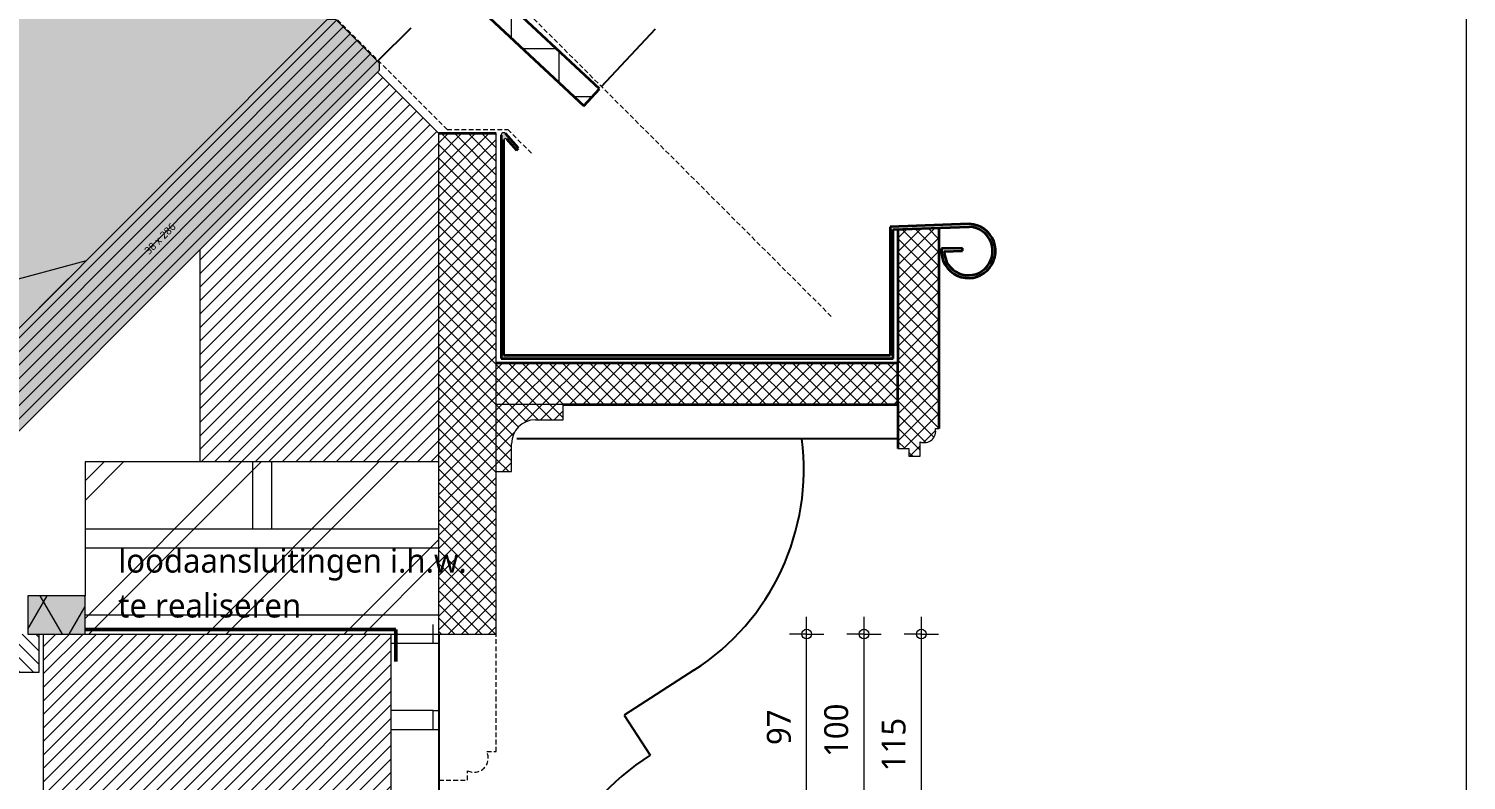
# Model space of a CAD drawing. Header units: millimetres. Extents: x 2125 to 5374, y 989 to 5495.
# Drawn here: x 4623 to 5374, y 4567 to 4960 of the extents above; entities that cross this region are included whole.
import ezdxf

# ---------------------------------------------------------------- set-up
doc = ezdxf.new("R2010")
doc.units = ezdxf.units.MM
doc.linetypes.add('MV_center', pattern=[15, 6, -3, 3, -3])
doc.linetypes.add('MV_hidden', pattern=[3.75, 2.5, -1.25])
for name, color, linetype, lineweight in [('A-ANNO-DIMS', 211, 'Continuous', 13), ('A-ANNO-DIMS-5', 211, 'Continuous', 13), ('A-ANNO-NOTE', 131, 'Continuous', 18), ('A-DETL', 90, 'Continuous', 13), ('A-DETL-GENF', 92, 'Continuous', 18), ('A-DETL-MEDM', 33, 'Continuous', 18), ('G-ANNO-TEXT', 231, 'Continuous', 13)]:
    doc.layers.add(name, color=color, linetype=linetype, lineweight=lineweight)
doc.styles.add('Segoe UI', font='segoeui.ttf', dxfattribs={"height": 4})
doc.styles.add('Segoe UI_2', font='segoeui.ttf', dxfattribs={"height": 12.5})
doc.dimstyles.new('2_5_mm', dxfattribs={"dimscale": 304.8, "dimtxt": 13.092049, "dimasz": 0.016404, "dimexe": 0.029528, "dimexo": 0.0625, "dimgap": 0.014764, "dimtad": 1, "dimdec": 0, "dimzin": 0, "dimdsep": 46, "dimtxsty": 'Segoe UI_2', "dimblk1": 'DOTBLANK', "dimblk2": 'DOTBLANK', "dimsah": 1, "dimcen": 0.09, "dimdle": 0.029528, "dimazin": 0, "dimtfac": 1, "dimtdec": 4, "dimtix": 1, "dimtmove": 0, "dimatfit": 3, "dimfxl": 0.029528, "dimfxlon": 1, "dimtvp": 1, "dimtfill": 1, "dimtolj": 1, "dimtzin": 0, "dimarcsym": 2})
pattern_1 = [(45, (0, 0), (-3.535534, 3.535534), []), (135, (0, 0), (-3.535534, -3.535534), [])]
pattern_2 = [(45, (0, 0), (-3.535534, 3.535534), [])]

# ---------------------------------------------------------------- blocks, each defined once
blk = doc.blocks.new('00 hout_rechthoekig_sls - SLS 38x286-4309789-Details Restauratie 1-5')
at = {"layer": 'A-DETL-GENF'}
blk.add_hatch(color=256, dxfattribs=at).paths.add_polyline_path([(286, 35.17), (283.17, 38), (2.83, 38), (0, 35.17), (0, 2.83), (2.83, 0), (283.17, 0), (286, 2.83), (286, 4.72)])
at = {"layer": 'A-DETL-MEDM', "lineweight": 13}
h = blk.add_hatch(dxfattribs=at)
h.set_pattern_fill('FP_6', color=256, style=0, pattern_type=2)
h.set_pattern_definition([(180, (6893.161, 131.809), (-6e-16, -5), [])])
h.paths.add_polyline_path([(286, 35.17), (283.17, 38), (2.83, 38), (0, 35.17), (0, 2.83), (2.83, 0), (283.17, 0), (286, 2.83), (286, 4.72)])
at = {"layer": 'A-DETL-MEDM'}
for p, q in [((0, 35.17), (2.83, 38)), ((0, 35.17), (2.83, 38)), ((2.83, 38), (4.06, 38)), ((135.44, 38), (283.17, 38)), ((283.17, 38), (286, 35.17)), ((283.17, 38), (286, 35.17)), ((0, 2.83), (0, 35.17)), ((286, 35.17), (286, 2.83)), ((2.83, 0), (0, 2.83)), ((2.83, 0), (0, 2.83)), ((194.71, 0), (216.25, 0)), ((286, 2.83), (283.17, 0)), ((283.17, 0), (286, 2.83))]:
    blk.add_line(p, q, dxfattribs=at)
blk = doc.blocks.new('42 isolatie - Type 1-3773186-Details Restauratie 1-5')
at = {"layer": 'A-DETL-GENF'}
blk.add_hatch(color=256, dxfattribs=at).paths.add_polyline_path([(320.28, 0.8), (320.28, 287.3), (47.61, 287.3), (47.61, 0.8), (250.52, 0.8)])
for p, q in [((320.28, 287.3), (47.61, 287.3)), ((320.28, 0.8), (320.28, 287.3)), ((47.61, 0.8), (320.28, 0.8))]:
    blk.add_line(p, q, dxfattribs=at)
blk = doc.blocks.new('NLRS_00_DI_maskeer - Type 1-4234843-Details Restauratie 1-5')
at = {"layer": 'A-DETL-GENF', "linetype": 'MV_center'}
blk.add_line((-100, 0), (677.71, 0), dxfattribs=at)
blk = doc.blocks.new('42 isolatie - Type 1-3773127-Details Restauratie 1-5')
at = {"layer": 'A-DETL-GENF'}
blk.add_hatch(color=256, dxfattribs=at).paths.add_polyline_path([(0.28, 0.8), (30.28, 0.8), (30.28, 20.8), (0.28, 20.8)])
at = {"layer": 'A-DETL-GENF', "lineweight": 13}
h = blk.add_hatch(dxfattribs=at)
h.set_pattern_fill('FP_14', color=256, style=0, pattern_type=2)
h.set_pattern_definition([(60, (-2355.522, 120.812), (-17.3205, 10), []), (120, (-2355.522, 120.812), (-17.3205, -10), [])])
h.paths.add_polyline_path([(0.28, 0.8), (30.28, 0.8), (30.28, 20.8), (0.28, 20.8)])
at = {"layer": 'A-DETL-GENF'}
for p, q in [((30.28, 20.8), (0.28, 20.8)), ((0.28, 20.8), (0.28, 0.8)), ((30.28, 20.8), (0.28, 20.8)), ((30.28, 0.8), (30.28, 20.8)), ((30.28, 0.8), (30.28, 20.8)), ((0.28, 0.8), (30.28, 0.8)), ((0.28, 0.8), (30.28, 0.8))]:
    blk.add_line(p, q, dxfattribs=at)
blk = doc.blocks.new('DIMBLOCK149-Details Restauratie 1-5')
at = {"layer": 'A-ANNO-DIMS-5'}
for p, q in [((5059.41, 4543.91), (5059.41, 4652.91)), ((5059.41, 4643.91), (5050.41, 4643.91)), ((5059.41, 4643.91), (5068.41, 4643.91)), ((5059.41, 4543.91), (5050.41, 4543.91)), ((5059.41, 4543.91), (5068.41, 4543.91))]:
    blk.add_line(p, q, dxfattribs=at)
for centre in [(5059.41, 4643.91), (5059.41, 4543.91)]:
    blk.add_circle(centre, 2.5, dxfattribs=at)
at = {"layer": 'A-ANNO-DIMS-5', "color": 0, "insert": (5038.61, 4579.63), "char_height": 12.5, "width": 34.2774, "attachment_point": 1, "rotation": 90, "line_spacing_factor": 1.142579, "style": 'Segoe UI_2', "bg_fill": 3, "box_fill_scale": 1.25, "bg_fill_color": 9, "bg_fill_true_color": 13158600, "bg_fill_transparency": 0}
blk.add_mtext('100', dxfattribs=at)
blk = doc.blocks.new('_DotBlank')
at = {"color": 0, "linetype": 'ByBlock', "lineweight": -2}
blk.add_line((-0.5, 0), (-1, 0), dxfattribs=at)
blk.add_circle((0, 0), 0.5, dxfattribs=at)
blk = doc.blocks.new('DIMBLOCK150-Details Restauratie 1-5')
at = {"layer": 'A-ANNO-DIMS-5'}
for p, q in [((5089.41, 4519.91), (5089.41, 4652.91)), ((5089.41, 4643.91), (5080.41, 4643.91)), ((5089.41, 4643.91), (5098.41, 4643.91)), ((5089.41, 4528.91), (5080.41, 4528.91)), ((5089.41, 4528.91), (5098.41, 4528.91))]:
    blk.add_line(p, q, dxfattribs=at)
for centre in [(5089.41, 4643.91), (5089.41, 4528.91)]:
    blk.add_circle(centre, 2.5, dxfattribs=at)
at = {"layer": 'A-ANNO-DIMS-5', "color": 0, "insert": (5068.61, 4572.13), "char_height": 12.5, "width": 34.2774, "attachment_point": 1, "rotation": 90, "line_spacing_factor": 1.142579, "style": 'Segoe UI_2', "bg_fill": 3, "box_fill_scale": 1.25, "bg_fill_color": 9, "bg_fill_true_color": 13158600, "bg_fill_transparency": 0}
blk.add_mtext('115', dxfattribs=at)
blk = doc.blocks.new('DIMBLOCK152-Details Restauratie 1-5')
at = {"layer": 'A-ANNO-DIMS-5'}
for p, q in [((5029.41, 4546.91), (5029.41, 4652.91)), ((5029.41, 4643.91), (5020.41, 4643.91)), ((5029.41, 4643.91), (5038.41, 4643.91)), ((5029.41, 4546.91), (5020.41, 4546.91)), ((5029.41, 4546.91), (5038.41, 4546.91))]:
    blk.add_line(p, q, dxfattribs=at)
for centre in [(5029.41, 4643.91), (5029.41, 4546.91)]:
    blk.add_circle(centre, 2.5, dxfattribs=at)
at = {"layer": 'A-ANNO-DIMS-5', "color": 0, "insert": (5008.61, 4585.89), "char_height": 12.5, "width": 22.8516, "attachment_point": 1, "rotation": 90, "line_spacing_factor": 1.142579, "style": 'Segoe UI_2', "bg_fill": 3, "box_fill_scale": 1.25, "bg_fill_color": 9, "bg_fill_true_color": 13158600, "bg_fill_transparency": 0}
blk.add_mtext('97', dxfattribs=at)

msp = doc.modelspace()

# ---------------------------------------------------------------- hatches: boundary and pattern name
at = {"layer": 'A-DETL-GENF', "lineweight": 13}
h = msp.add_hatch(dxfattribs=at)
h.set_pattern_fill('FP_8', color=9, style=0, pattern_type=2)
h.set_pattern_definition([(0, (0, 0), (0, 25), []), (90, (0, 0), (-25, 1e-15), [])])
h.paths.add_polyline_path([(4912.863, 4920.151), (4921.047, 4928.927), (4670.193, 5162.852), (4662.009, 5154.076), (4663.472, 5152.712), (4661.722, 5142.038), (4669.767, 5134.536), (4667.088, 5130.197), (4672.939, 5124.741), (4684.681, 5132.934), (4837.1, 4990.801)])
h = msp.add_hatch(dxfattribs=at)
h.set_pattern_fill('FP_10', color=250, style=0, pattern_type=2)
h.set_pattern_definition(pattern_2)
h.paths.add_polyline_path([(4837.1, 4733.908), (4837.1, 4905.563), (4804.999, 4937.664), (4712.1, 4844.765), (4712.1, 4733.908)])
h = msp.add_hatch(dxfattribs=at)
h.set_pattern_fill('FP_9', color=250, style=0, pattern_type=2)
h.set_pattern_definition(pattern_1)
h.paths.add_polyline_path([(4867.1, 4643.908), (4867.1, 4905.563), (4837.1, 4905.563), (4837.1, 4643.908), (4866.725, 4643.908)])
at = {"layer": 'A-DETL-GENF'}
msp.add_hatch(color=7, dxfattribs=at).paths.add_polyline_path([(4869.599, 4788.05), (5074.6, 4788.05), (5074.6, 4855.435), (5114.483, 4856.828), (5117.615, 4856.312), (5120.52, 4855.034), (5123.016, 4853.074), (5124.947, 4850.555), (5126.19, 4847.635), (5126.668, 4844.497), (5126.351, 4841.339), (5125.259, 4838.359), (5123.46, 4835.744), (5121.068, 4833.659), (5118.232, 4832.234), (5115.131, 4831.558), (5111.959, 4831.675), (5108.916, 4832.577), (5106.442, 4834.038), (5104.356, 4836.014), (5102.763, 4838.405), (5101.742, 4841.091), (5101.347, 4843.937), (5110.914, 4844.184), (5110.914, 4845.684), (5099.887, 4845.4), (5100.04, 4841.894), (5101.043, 4838.531), (5102.833, 4835.512), (5105.305, 4833.021), (5108.308, 4831.206), (5111.715, 4830.195), (5115.266, 4830.065), (5118.738, 4830.822), (5121.912, 4832.419), (5124.589, 4834.756), (5126.6, 4837.686), (5127.818, 4841.025), (5128.167, 4844.561), (5127.625, 4848.073), (5126.225, 4851.34), (5124.057, 4854.155), (5121.256, 4856.342), (5117.999, 4857.763), (5114.491, 4858.328), (5073.1, 4856.883), (5073.1, 4789.55), (4871.1, 4789.55), (4871.141, 4902.407), (4871.357, 4902.739), (4871.704, 4902.929), (4872.1, 4902.932), (4872.45, 4902.747), (4877.613, 4896.892), (4878.738, 4897.884), (4871.892, 4905.647), (4871.608, 4905.854), (4871.282, 4905.981), (4870.933, 4906.021), (4870.587, 4905.97), (4870.264, 4905.832), (4869.988, 4905.615), (4869.777, 4905.336), (4869.644, 4905.011), (4869.599, 4904.664), (4869.599, 4814.495)])
at = {"layer": 'A-DETL-GENF', "lineweight": 13}
h = msp.add_hatch(dxfattribs=at)
h.set_pattern_fill('FP_9', color=250, style=0, pattern_type=2)
h.set_pattern_definition(pattern_1)
h.paths.add_polyline_path([(5088.755, 4736.828), (5088.755, 4744.353), (5090.155, 4744.017), (5091.594, 4744.022), (5092.991, 4744.367), (5094.267, 4745.032), (5095.35, 4745.98), (5096.179, 4747.156), (5096.706, 4748.495), (5096.902, 4749.921), (5096.756, 4751.353), (5098.756, 4751.353), (5098.753, 4856.278), (5077.1, 4855.522), (5077.1, 4740.853), (5082.928, 4740.853), (5082.928, 4736.828)])
h = msp.add_hatch(dxfattribs=at)
h.set_pattern_fill('FP_9', color=250, style=0, pattern_type=2)
h.set_pattern_definition(pattern_1)
h.paths.add_polyline_path([(4878.761, 4763.908), (5077.1, 4763.908), (5077.1, 4785.563), (4867.1, 4785.563), (4867.1, 4763.908), (4876.774, 4763.908)])
h = msp.add_hatch(dxfattribs=at)
h.set_pattern_fill('FP_9', color=250, style=0, pattern_type=2)
h.set_pattern_definition(pattern_1)
h.paths.add_polyline_path([(4867.1, 4728.908), (4875.1, 4728.908), (4875.1, 4743.408), (4875.526, 4746.644), (4876.774, 4749.658), (4878.761, 4752.247), (4881.35, 4754.234), (4884.365, 4755.482), (4887.6, 4755.908), (4902.1, 4755.908), (4902.1, 4763.908), (4867.1, 4763.908)])
h = msp.add_hatch(dxfattribs=at)
h.set_pattern_fill('FP_1', color=57, style=0, pattern_type=2)
h.set_pattern_definition([(45, (0, 0), (-35.92102, 35.92102), []), (45, (10.16, 0), (-35.92102, 35.92102), [])])
h.paths.add_polyline_path([(4652.1, 4643.908), (4837.1, 4643.908), (4837.1, 4733.908), (4652.1, 4733.908), (4652.1, 4663.908)])
h = msp.add_hatch(dxfattribs=at)
h.set_pattern_fill('FP_2', color=250, style=0, pattern_type=2)
h.set_pattern_definition([(135, (0, 0), (-3.535534, -3.535534), [])])
h.paths.add_polyline_path([(4628.1, 4623.908), (4628.1, 4643.908), (4358.1, 4643.908), (4358.1, 4623.908), (4622.1, 4623.908)])
h = msp.add_hatch(dxfattribs=at)
h.set_pattern_fill('FP_10', color=250, style=0, pattern_type=2)
h.set_pattern_definition(pattern_2)
h.paths.add_polyline_path([(4762.1, 4528.908), (4762.1, 4543.908), (4812.1, 4543.908), (4812.1, 4643.908), (4630.1, 4643.908), (4630.1, 4533.908), (4680.1, 4533.908), (4680.1, 4546.908), (4739.1, 4546.908), (4739.1, 4528.908)])

# ---------------------------------------------------------------- linework, layer by layer
at = {"layer": 'A-DETL', "lineweight": 18}
for p, q in [((5374.367, 5494.535), (5374.367, 989.168)), ((4804.999, 4937.664), (4712.1, 4844.765)), ((4837.1, 4905.563), (4804.999, 4937.664)), ((4837.1, 4733.908), (4837.1, 4905.563)), ((4867.1, 4643.908), (4867.1, 4905.563)), ((4712.1, 4844.765), (4712.1, 4733.908)), ((4902.1, 4763.908), (4867.1, 4763.908)), ((4902.1, 4755.908), (4902.1, 4763.908)), ((4887.6, 4755.908), (4902.1, 4755.908)), ((5096.756, 4751.353), (5098.756, 4751.353)), ((5088.755, 4736.828), (5088.755, 4744.353)), ((4875.1, 4728.908), (4875.1, 4743.408)), ((5077.1, 4740.853), (5082.928, 4740.853)), ((5082.928, 4740.853), (5082.928, 4736.828)), ((5082.928, 4736.828), (5088.755, 4736.828)), ((4837.1, 4733.908), (4652.1, 4733.908)), ((4652.1, 4733.908), (4652.1, 4663.908)), ((4837.1, 4643.908), (4837.1, 4733.908)), ((4867.1, 4728.908), (4875.1, 4728.908)), ((4628.1, 4623.908), (4628.1, 4643.908)), ((4630.1, 4643.908), (4630.1, 4533.908)), ((4652.1, 4643.908), (4837.1, 4643.908)), ((4812.1, 4543.908), (4812.1, 4643.908)), ((4837.1, 4643.908), (4867.1, 4643.908)), ((4358.1, 4623.908), (4628.1, 4623.908))]:
    msp.add_line(p, q, dxfattribs=at)
at = {"layer": 'A-DETL', "linetype": 'MV_hidden', "lineweight": 18}
for p, q in [((4640.127, 5212.144), (5042.364, 4809.907)), ((4781.354, 4967.757), (4841.43, 4907.682)), ((4867.1, 4905.563), (4837.1, 4905.563)), ((4841.43, 4907.682), (4873.127, 4907.682)), ((4873.127, 4907.682), (4886.015, 4894.793)), ((4837.1, 4643.908), (4867.1, 4643.908))]:
    msp.add_line(p, q, dxfattribs=at)
at = {"layer": 'A-DETL', "lineweight": 35}
for p, q in [((4921.047, 4928.927), (4670.193, 5162.852)), ((4684.681, 5132.934), (4912.863, 4920.151)), ((4912.863, 4920.151), (4921.047, 4928.927)), ((4867.1, 4905.563), (4837.1, 4905.563)), ((4869.599, 4904.664), (4869.599, 4788.05)), ((4871.1, 4789.55), (4871.1, 4902.211)), ((4878.738, 4897.884), (4871.892, 4905.647)), ((4872.45, 4902.747), (4877.613, 4896.892)), ((4877.613, 4896.892), (4878.738, 4897.884)), ((5114.491, 4858.328), (5073.1, 4856.883)), ((5073.1, 4856.883), (5073.1, 4789.55)), ((5074.6, 4855.435), (5114.483, 4856.828)), ((5074.6, 4788.05), (5074.6, 4855.435)), ((5077.1, 4855.522), (5077.1, 4785.563)), ((5098.756, 4751.353), (5098.756, 4856.278)), ((5110.914, 4845.684), (5099.887, 4845.4)), ((5101.347, 4843.937), (5110.914, 4844.184)), ((5110.914, 4844.184), (5110.914, 4845.684)), ((5073.1, 4789.55), (4871.1, 4789.55)), ((5077.1, 4785.563), (4867.1, 4785.563)), ((4869.599, 4788.05), (5074.6, 4788.05)), ((5077.1, 4763.908), (5077.1, 4785.563)), ((4902.1, 4763.908), (5077.1, 4763.908)), ((5077.1, 4763.908), (5077.1, 4740.853))]:
    msp.add_line(p, q, dxfattribs=at)
at = {"layer": 'A-DETL', "lineweight": 25}
for p, q in [((4822.355, 4960.698), (4805.384, 4943.728)), ((4922.156, 4930.115), (4950.368, 4960.369)), ((5077.1, 4745.908), (4877.938, 4745.908)), ((4837.1, 4643.908), (4837.1, 4377.479)), ((4970.482, 4624.946), (4934.017, 4601.563)), ((4934.017, 4601.563), (4947.512, 4580.518))]:
    msp.add_line(p, q, dxfattribs=at)
at = {"layer": 'A-DETL'}
for p, q in [((4535.985, 4807.932), (4652.836, 4839.242)), ((4739.6, 4733.908), (4739.6, 4698.908)), ((4749.6, 4733.908), (4749.6, 4698.908)), ((4652.1, 4698.908), (4837.1, 4698.908)), ((4652.1, 4688.908), (4837.1, 4688.908)), ((4652.1, 4653.908), (4837.1, 4653.908)), ((4834.1, 4638.908), (4834.1, 4648.908)), ((4834.1, 4638.908), (4812.1, 4638.908)), ((4837.1, 4638.908), (4834.1, 4638.908)), ((4837.1, 4603.908), (4837.1, 4638.908)), ((4834.1, 4603.908), (4812.1, 4603.908)), ((4834.1, 4593.908), (4834.1, 4603.908)), ((4834.1, 4603.908), (4837.1, 4603.908)), ((4834.1, 4593.908), (4812.1, 4593.908)), ((4837.1, 4593.908), (4834.1, 4593.908)), ((4837.1, 4558.908), (4837.1, 4593.908))]:
    msp.add_line(p, q, dxfattribs=at)
at = {"layer": 'A-DETL', "lineweight": 50}
for p, q in [((4652.1, 4646.206), (4814.6, 4646.206)), ((4814.6, 4646.206), (4814.6, 4629.613))]:
    msp.add_line(p, q, dxfattribs=at)
at = {"layer": 'A-DETL', "linetype": 'MV_hidden'}
for p, q in [((4837.1, 4643.908), (4837.1, 4567.479)), ((4867.1, 4582.479), (4867.1, 4643.908)), ((4862.1, 4582.479), (4867.1, 4582.479)), ((4852.1, 4567.479), (4852.1, 4572.479)), ((4837.1, 4567.479), (4852.1, 4567.479))]:
    msp.add_line(p, q, dxfattribs=at)
at = {"layer": 'A-DETL', "lineweight": 18}
for centre, radius, start, end in [((4870.956, 4904.664), 1.357, 46.444499, 180), ((4871.908, 4902.144), 0.811, 48.042312, 175.237829), ((4887.6, 4743.408), 12.5, 90, 180), ((5090.854, 4750.026), 6.049, 249.70016, 12.667722)]:
    msp.add_arc(centre, radius, start, end, dxfattribs=at)
at = {"layer": 'A-DETL', "lineweight": 35}
for centre, radius, start, end in [((5114.008, 4844.173), 14.164, 246.269203, 88.048885), ((5114.008, 4844.173), 12.664, 246.29099, 87.8514), ((5114.15, 4844.267), 14.308, 175.460661, 245.901199), ((5114.15, 4844.267), 12.808, 181.478368, 245.879644)]:
    msp.add_arc(centre, radius, start, end, dxfattribs=at)
at = {"layer": 'A-DETL', "lineweight": 25}
for centre, radius, start, end in [((4903.124, 4729.988), 124.784, 302.669909, 7.330091), ((5018.971, 4469.081), 132.38, 122.669909, 185.027835)]:
    msp.add_arc(centre, radius, start, end, dxfattribs=at)
at = {"layer": 'A-DETL', "linetype": 'MV_hidden'}
msp.add_arc((4855.481, 4579.098), 7.433, 242.942458, 27.057542, dxfattribs=at)

# ---------------------------------------------------------------- block references
at = {"layer": 'A-DETL-GENF', "linetype": 'MV_center', "rotation": 45.0000000000001}
msp.add_blockref('NLRS_00_DI_maskeer - Type 1-4234843-Details Restauratie 1-5', (4266.814, 4838.831), dxfattribs=at)
at = {"layer": 'A-DETL-GENF', "rotation": 314.9999999983859}
msp.add_blockref('42 isolatie - Type 1-3773186-Details Restauratie 1-5', (4351.729, 4991.077), dxfattribs=at)
at = {"layer": 'A-DETL-GENF'}
msp.add_blockref('42 isolatie - Type 1-3773127-Details Restauratie 1-5', (4621.821, 4643.108), dxfattribs=at)
at = {"layer": 'A-DETL-MEDM', "rotation": 225.0000000000001}
msp.add_blockref('00 hout_rechthoekig_sls - SLS 38x286-4309789-Details Restauratie 1-5', (4780.998, 4967.404), dxfattribs=at)

# ---------------------------------------------------------------- texts
at = {"layer": 'A-ANNO-NOTE', "lineweight": 13, "insert": (4682.639, 4844.876), "char_height": 4, "width": 27.65822, "attachment_point": 1, "rotation": 45, "style": 'Segoe UI'}
msp.add_mtext('38 x 286', dxfattribs=at)
at = {"layer": 'G-ANNO-TEXT', "color": 7, "char_height": 12.5, "attachment_point": 1, "style": 'Segoe UI_2'}
for s, insert, width in [('loodaansluitingen i.h.w.', (4669.385, 4688.529), 219.26153), ('te realiseren', (4669.385, 4665.047), 114.64131)]:
    msp.add_mtext(s, dxfattribs=dict(at, insert=insert, width=width))

# ---------------------------------------------------------------- dimensions: what is measured, and where the dimension line sits
at = {"layer": 'A-ANNO-DIMS'}
dim = msp.add_linear_dim(base=(5059.414, 4643.908), p1=(5050.414, 4543.908), p2=(5050.414, 4643.908), angle=90, dimstyle='2_5_mm', override={"dimpost": '<>', "dimfxl": 100}, dxfattribs=at)
dim.commit()
dim.dimension.update_dxf_attribs({"geometry": 'DIMBLOCK149-Details Restauratie 1-5', "text_midpoint": (5048.416, 4593.908)})

# ---------------------------------------------------------------- next in the draw order: dimensions: what is measured, and where the dimension line sits
for base, p1, p2, override, picture, middle in [((5029.414, 4643.908), (5020.414, 4546.908), (5020.414, 4643.908), {"dimpost": '<>', "dimfxl": 97}, 'DIMBLOCK152-Details Restauratie 1-5', (5018.451, 4595.408)), ((5089.414, 4643.908), (5080.414, 4528.908), (5080.414, 4643.908), {"dimpost": '<>', "dimfxl": 115}, 'DIMBLOCK150-Details Restauratie 1-5', (5078.416, 4586.408))]:
    dim = msp.add_linear_dim(base=base, p1=p1, p2=p2, angle=90, dimstyle='2_5_mm', override=override, dxfattribs=at)
    dim.commit()
    dim.dimension.update_dxf_attribs({"geometry": picture, "text_midpoint": middle})

doc.saveas('drawing.dxf')
